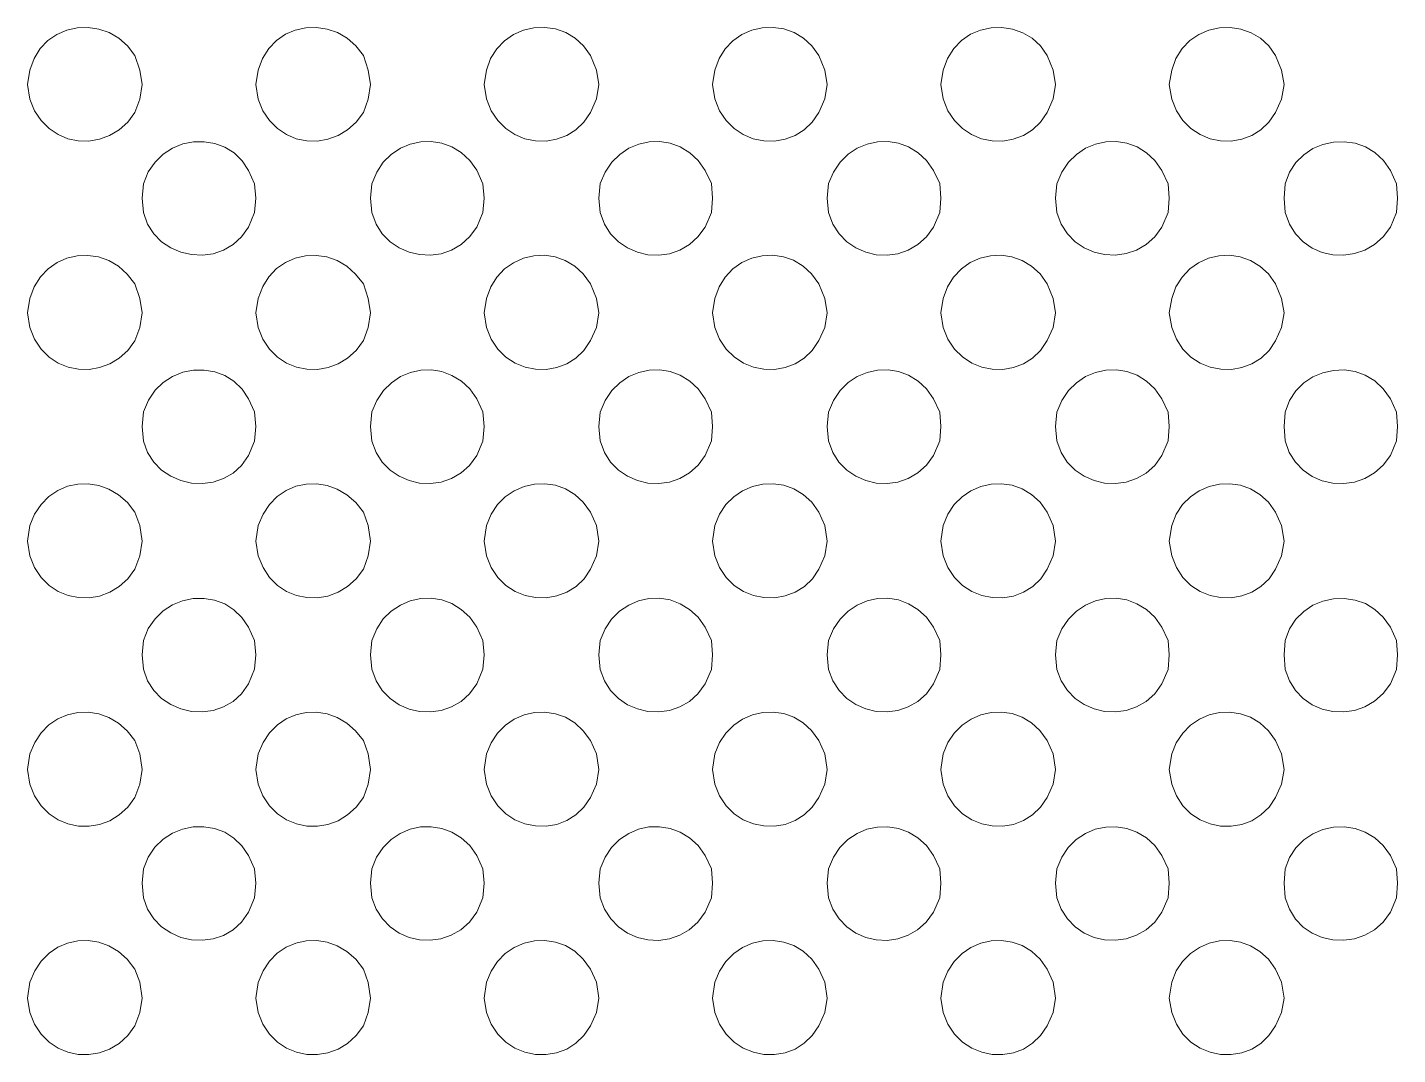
# Model space of a CAD drawing. Extents: x 0 to 243, y -13 to 276.
# Drawn here: x 97.68 to 127.41, y 147.08 to 169.37 of the extents above; entities that cross this region are included whole.
import ezdxf

# ---------------------------------------------------------------- set-up
doc = ezdxf.new("R2010")
doc.units = 0
doc.layers.add('GEOMETRY', color=7, linetype='Continuous')

msp = doc.modelspace()

# ---------------------------------------------------------------- linework, layer by layer
at = {"layer": 'GEOMETRY', "lineweight": 13}
for points in [[(100.173, 168.126), (100.121, 168.44), (100.016, 168.755), (99.856, 168.966), (99.668, 169.131), (99.457, 169.253), (99.232, 169.331), (98.999, 169.366), (98.765, 169.357), (98.538, 169.307), (98.323, 169.215), (98.129, 169.082), (97.961, 168.908), (97.828, 168.694), (97.735, 168.44), (97.682, 168.126), (97.735, 167.812), (97.839, 167.557), (97.98, 167.343), (98.152, 167.171), (98.348, 167.04), (98.562, 166.951), (98.787, 166.904), (99.018, 166.9), (99.246, 166.938), (99.467, 167.019), (99.673, 167.144), (99.859, 167.311), (100.016, 167.522), (100.121, 167.812), (100.173, 168.126)], [(105.128, 168.126), (105.076, 168.44), (104.971, 168.755), (104.809, 168.966), (104.62, 169.132), (104.409, 169.253), (104.185, 169.331), (103.953, 169.366), (103.72, 169.358), (103.494, 169.308), (103.28, 169.216), (103.086, 169.082), (102.918, 168.908), (102.784, 168.694), (102.69, 168.44), (102.638, 168.126), (102.69, 167.812), (102.794, 167.557), (102.935, 167.343), (103.107, 167.171), (103.303, 167.04), (103.517, 166.951), (103.743, 166.904), (103.973, 166.9), (104.201, 166.938), (104.422, 167.02), (104.628, 167.144), (104.813, 167.311), (104.971, 167.522), (105.076, 167.812), (105.128, 168.126)], [(110.083, 168.126), (110.031, 168.441), (109.899, 168.755), (109.749, 168.968), (109.568, 169.135), (109.362, 169.257), (109.139, 169.333), (108.907, 169.366), (108.672, 169.356), (108.444, 169.304), (108.228, 169.21), (108.032, 169.077), (107.865, 168.903), (107.733, 168.691), (107.645, 168.441), (107.593, 168.126), (107.645, 167.813), (107.746, 167.558), (107.887, 167.344), (108.061, 167.171), (108.26, 167.04), (108.477, 166.952), (108.705, 166.905), (108.937, 166.901), (109.165, 166.939), (109.383, 167.02), (109.583, 167.145), (109.757, 167.312), (109.899, 167.523), (110.031, 167.813), (110.083, 168.126)], [(115.038, 168.126), (114.985, 168.441), (114.853, 168.755), (114.704, 168.968), (114.523, 169.135), (114.317, 169.256), (114.094, 169.333), (113.861, 169.366), (113.627, 169.356), (113.398, 169.304), (113.182, 169.211), (112.987, 169.077), (112.82, 168.903), (112.688, 168.691), (112.6, 168.441), (112.547, 168.126), (112.6, 167.813), (112.701, 167.558), (112.842, 167.344), (113.015, 167.171), (113.214, 167.041), (113.432, 166.952), (113.66, 166.905), (113.892, 166.901), (114.12, 166.939), (114.338, 167.02), (114.537, 167.144), (114.711, 167.312), (114.853, 167.523), (114.985, 167.813), (115.038, 168.126)], [(119.992, 168.126), (119.939, 168.441), (119.808, 168.755), (119.662, 168.965), (119.483, 169.131), (119.28, 169.252), (119.058, 169.33), (118.827, 169.365), (118.593, 169.358), (118.364, 169.308), (118.147, 169.216), (117.95, 169.083), (117.781, 168.909), (117.646, 168.695), (117.554, 168.441), (117.502, 168.126), (117.554, 167.813), (117.656, 167.558), (117.797, 167.344), (117.97, 167.171), (118.169, 167.041), (118.386, 166.952), (118.614, 166.905), (118.845, 166.901), (119.073, 166.939), (119.291, 167.02), (119.49, 167.144), (119.665, 167.312), (119.808, 167.523), (119.939, 167.813), (119.992, 168.126)], [(124.947, 168.126), (124.893, 168.44), (124.763, 168.755), (124.617, 168.965), (124.438, 169.131), (124.234, 169.252), (124.013, 169.33), (123.781, 169.365), (123.547, 169.357), (123.318, 169.307), (123.101, 169.215), (122.905, 169.082), (122.735, 168.908), (122.601, 168.694), (122.509, 168.44), (122.456, 168.126), (122.509, 167.812), (122.611, 167.557), (122.752, 167.343), (122.925, 167.171), (123.124, 167.04), (123.341, 166.951), (123.569, 166.904), (123.8, 166.9), (124.028, 166.938), (124.246, 167.019), (124.445, 167.144), (124.62, 167.311), (124.763, 167.522), (124.893, 167.812), (124.947, 168.126)], [(102.637, 165.662), (102.612, 165.976), (102.48, 166.265), (102.339, 166.475), (102.165, 166.642), (101.965, 166.767), (101.747, 166.848), (101.517, 166.887), (101.283, 166.883), (101.052, 166.837), (100.832, 166.749), (100.629, 166.619), (100.451, 166.446), (100.306, 166.232), (100.199, 165.976), (100.173, 165.662), (100.199, 165.347), (100.29, 165.1), (100.424, 164.889), (100.594, 164.717), (100.792, 164.583), (101.01, 164.489), (101.242, 164.436), (101.479, 164.425), (101.714, 164.457), (101.939, 164.533), (102.147, 164.653), (102.33, 164.82), (102.48, 165.033), (102.612, 165.347), (102.637, 165.662)], [(107.592, 165.662), (107.566, 165.976), (107.435, 166.266), (107.28, 166.48), (107.097, 166.649), (106.893, 166.773), (106.674, 166.853), (106.446, 166.889), (106.216, 166.883), (105.99, 166.834), (105.775, 166.744), (105.578, 166.612), (105.404, 166.44), (105.261, 166.228), (105.154, 165.976), (105.128, 165.662), (105.154, 165.348), (105.248, 165.1), (105.382, 164.889), (105.551, 164.716), (105.746, 164.582), (105.962, 164.489), (106.191, 164.436), (106.425, 164.425), (106.658, 164.457), (106.882, 164.533), (107.091, 164.654), (107.278, 164.82), (107.435, 165.033), (107.566, 165.348), (107.592, 165.662)], [(112.547, 165.661), (112.522, 165.977), (112.39, 166.265), (112.235, 166.479), (112.052, 166.648), (111.847, 166.772), (111.628, 166.852), (111.401, 166.889), (111.171, 166.883), (110.945, 166.834), (110.731, 166.744), (110.533, 166.612), (110.359, 166.441), (110.216, 166.229), (110.109, 165.977), (110.083, 165.661), (110.109, 165.347), (110.202, 165.099), (110.337, 164.888), (110.505, 164.715), (110.701, 164.582), (110.916, 164.488), (111.145, 164.435), (111.379, 164.425), (111.612, 164.457), (111.837, 164.533), (112.046, 164.653), (112.232, 164.82), (112.39, 165.032), (112.522, 165.347), (112.547, 165.661)], [(117.502, 165.662), (117.476, 165.977), (117.345, 166.265), (117.189, 166.479), (117.006, 166.648), (116.802, 166.772), (116.583, 166.852), (116.356, 166.889), (116.126, 166.883), (115.901, 166.835), (115.686, 166.744), (115.488, 166.613), (115.314, 166.441), (115.17, 166.229), (115.063, 165.977), (115.038, 165.662), (115.063, 165.347), (115.157, 165.099), (115.292, 164.888), (115.46, 164.715), (115.656, 164.581), (115.872, 164.488), (116.1, 164.435), (116.334, 164.425), (116.567, 164.457), (116.791, 164.533), (117.001, 164.653), (117.187, 164.82), (117.345, 165.032), (117.476, 165.347), (117.502, 165.662)], [(122.456, 165.662), (122.431, 165.975), (122.299, 166.265), (122.144, 166.48), (121.962, 166.648), (121.757, 166.772), (121.538, 166.852), (121.31, 166.889), (121.079, 166.882), (120.854, 166.834), (120.639, 166.743), (120.441, 166.611), (120.267, 166.439), (120.124, 166.227), (120.018, 165.975), (119.992, 165.662), (120.018, 165.347), (120.111, 165.099), (120.246, 164.889), (120.414, 164.716), (120.61, 164.582), (120.826, 164.489), (121.055, 164.436), (121.289, 164.426), (121.522, 164.458), (121.747, 164.534), (121.956, 164.654), (122.142, 164.821), (122.299, 165.033), (122.431, 165.347), (122.456, 165.662)], [(127.411, 165.662), (127.385, 165.975), (127.254, 166.265), (127.102, 166.481), (126.919, 166.65), (126.712, 166.773), (126.489, 166.852), (126.255, 166.887), (126.02, 166.878), (125.79, 166.828), (125.572, 166.736), (125.374, 166.604), (125.203, 166.433), (125.067, 166.223), (124.973, 165.975), (124.947, 165.662), (124.973, 165.347), (125.062, 165.097), (125.194, 164.885), (125.362, 164.712), (125.558, 164.579), (125.775, 164.486), (126.005, 164.435), (126.242, 164.425), (126.476, 164.458), (126.702, 164.535), (126.912, 164.656), (127.099, 164.822), (127.254, 165.033), (127.385, 165.347), (127.411, 165.662)], [(100.173, 163.171), (100.121, 163.485), (100.016, 163.802), (99.85, 164.016), (99.659, 164.184), (99.448, 164.307), (99.224, 164.386), (98.993, 164.42), (98.763, 164.412), (98.538, 164.36), (98.327, 164.267), (98.134, 164.132), (97.967, 163.957), (97.832, 163.741), (97.735, 163.485), (97.682, 163.171), (97.735, 162.857), (97.839, 162.602), (97.981, 162.388), (98.153, 162.215), (98.35, 162.085), (98.565, 161.996), (98.79, 161.95), (99.021, 161.946), (99.25, 161.985), (99.471, 162.066), (99.676, 162.191), (99.86, 162.358), (100.016, 162.569), (100.121, 162.857), (100.173, 163.171)], [(105.128, 163.171), (105.076, 163.486), (104.971, 163.802), (104.804, 164.016), (104.613, 164.184), (104.402, 164.307), (104.178, 164.386), (103.948, 164.421), (103.718, 164.412), (103.494, 164.361), (103.282, 164.268), (103.09, 164.133), (102.922, 163.957), (102.787, 163.742), (102.69, 163.486), (102.638, 163.171), (102.69, 162.857), (102.794, 162.601), (102.936, 162.387), (103.108, 162.215), (103.305, 162.084), (103.52, 161.996), (103.746, 161.95), (103.976, 161.946), (104.205, 161.985), (104.425, 162.067), (104.631, 162.191), (104.815, 162.359), (104.971, 162.57), (105.076, 162.857), (105.128, 163.171)], [(110.083, 163.171), (110.031, 163.486), (109.899, 163.802), (109.744, 164.019), (109.56, 164.189), (109.353, 164.312), (109.131, 164.389), (108.9, 164.422), (108.669, 164.411), (108.443, 164.357), (108.229, 164.262), (108.036, 164.126), (107.869, 163.951), (107.737, 163.737), (107.645, 163.486), (107.593, 163.171), (107.645, 162.858), (107.747, 162.602), (107.888, 162.388), (108.062, 162.215), (108.262, 162.084), (108.48, 161.996), (108.708, 161.95), (108.94, 161.946), (109.168, 161.985), (109.385, 162.066), (109.584, 162.191), (109.758, 162.359), (109.899, 162.57), (110.031, 162.858), (110.083, 163.171)], [(115.038, 163.171), (114.985, 163.486), (114.853, 163.802), (114.698, 164.02), (114.514, 164.189), (114.307, 164.313), (114.085, 164.39), (113.855, 164.422), (113.623, 164.411), (113.397, 164.358), (113.184, 164.263), (112.991, 164.127), (112.824, 163.951), (112.691, 163.738), (112.6, 163.486), (112.547, 163.171), (112.6, 162.858), (112.701, 162.602), (112.843, 162.388), (113.017, 162.216), (113.216, 162.085), (113.434, 161.996), (113.662, 161.95), (113.894, 161.946), (114.122, 161.985), (114.34, 162.066), (114.539, 162.191), (114.712, 162.359), (114.853, 162.57), (114.985, 162.858), (115.038, 163.171)], [(119.992, 163.171), (119.939, 163.486), (119.808, 163.8), (119.653, 164.018), (119.469, 164.189), (119.263, 164.312), (119.041, 164.39), (118.81, 164.422), (118.579, 164.412), (118.353, 164.358), (118.14, 164.263), (117.946, 164.127), (117.779, 163.951), (117.646, 163.738), (117.554, 163.486), (117.502, 163.171), (117.554, 162.858), (117.656, 162.602), (117.798, 162.388), (117.972, 162.216), (118.171, 162.085), (118.388, 161.996), (118.616, 161.95), (118.848, 161.946), (119.076, 161.985), (119.293, 162.066), (119.492, 162.191), (119.666, 162.359), (119.808, 162.57), (119.939, 162.858), (119.992, 163.171)], [(124.947, 163.171), (124.893, 163.485), (124.763, 163.802), (124.607, 164.019), (124.423, 164.189), (124.216, 164.312), (123.994, 164.389), (123.764, 164.422), (123.532, 164.411), (123.307, 164.357), (123.094, 164.262), (122.9, 164.126), (122.734, 163.95), (122.601, 163.737), (122.509, 163.485), (122.456, 163.171), (122.509, 162.857), (122.611, 162.601), (122.753, 162.387), (122.927, 162.215), (123.127, 162.084), (123.344, 161.996), (123.573, 161.95), (123.804, 161.946), (124.033, 161.985), (124.25, 162.066), (124.449, 162.191), (124.622, 162.358), (124.763, 162.569), (124.893, 162.857), (124.947, 163.171)], [(102.637, 160.708), (102.612, 161.023), (102.48, 161.311), (102.339, 161.521), (102.164, 161.689), (101.964, 161.813), (101.746, 161.894), (101.517, 161.933), (101.283, 161.929), (101.053, 161.883), (100.833, 161.795), (100.63, 161.665), (100.453, 161.493), (100.307, 161.279), (100.199, 161.023), (100.173, 160.708), (100.199, 160.393), (100.29, 160.145), (100.425, 159.935), (100.595, 159.762), (100.793, 159.628), (101.011, 159.534), (101.242, 159.481), (101.479, 159.469), (101.714, 159.501), (101.939, 159.577), (102.147, 159.698), (102.33, 159.865), (102.48, 160.078), (102.612, 160.393), (102.637, 160.708)], [(107.592, 160.708), (107.566, 161.023), (107.435, 161.311), (107.28, 161.525), (107.098, 161.693), (106.894, 161.817), (106.674, 161.898), (106.447, 161.934), (106.217, 161.928), (105.991, 161.88), (105.776, 161.79), (105.579, 161.658), (105.405, 161.487), (105.261, 161.275), (105.154, 161.023), (105.128, 160.708), (105.154, 160.393), (105.248, 160.145), (105.382, 159.934), (105.551, 159.761), (105.747, 159.627), (105.962, 159.533), (106.191, 159.481), (106.425, 159.47), (106.658, 159.502), (106.882, 159.578), (107.091, 159.699), (107.278, 159.865), (107.435, 160.078), (107.566, 160.393), (107.592, 160.708)], [(112.547, 160.708), (112.522, 161.022), (112.39, 161.31), (112.235, 161.525), (112.052, 161.694), (111.847, 161.819), (111.628, 161.899), (111.401, 161.935), (111.171, 161.929), (110.945, 161.88), (110.731, 161.79), (110.533, 161.658), (110.359, 161.486), (110.216, 161.274), (110.109, 161.022), (110.083, 160.708), (110.109, 160.394), (110.202, 160.145), (110.337, 159.934), (110.506, 159.761), (110.701, 159.627), (110.917, 159.533), (111.146, 159.48), (111.38, 159.469), (111.613, 159.502), (111.837, 159.578), (112.046, 159.699), (112.233, 159.866), (112.39, 160.079), (112.522, 160.394), (112.547, 160.708)], [(117.502, 160.708), (117.476, 161.022), (117.345, 161.31), (117.189, 161.525), (117.006, 161.694), (116.802, 161.819), (116.583, 161.899), (116.355, 161.936), (116.126, 161.929), (115.901, 161.881), (115.686, 161.79), (115.489, 161.659), (115.315, 161.486), (115.171, 161.274), (115.063, 161.022), (115.038, 160.708), (115.063, 160.394), (115.156, 160.145), (115.291, 159.934), (115.46, 159.761), (115.656, 159.627), (115.872, 159.533), (116.1, 159.48), (116.334, 159.47), (116.567, 159.502), (116.792, 159.578), (117.001, 159.699), (117.187, 159.866), (117.345, 160.08), (117.476, 160.394), (117.502, 160.708)], [(122.456, 160.708), (122.431, 161.022), (122.299, 161.31), (122.144, 161.525), (121.962, 161.694), (121.758, 161.819), (121.538, 161.899), (121.311, 161.935), (121.081, 161.929), (120.855, 161.88), (120.64, 161.79), (120.442, 161.658), (120.268, 161.486), (120.125, 161.274), (120.018, 161.022), (119.992, 160.708), (120.018, 160.394), (120.111, 160.146), (120.245, 159.935), (120.413, 159.761), (120.609, 159.627), (120.825, 159.534), (121.054, 159.481), (121.288, 159.47), (121.521, 159.502), (121.746, 159.578), (121.955, 159.698), (122.142, 159.865), (122.299, 160.078), (122.431, 160.394), (122.456, 160.708)], [(127.411, 160.708), (127.385, 161.022), (127.254, 161.31), (127.101, 161.526), (126.917, 161.696), (126.71, 161.82), (126.487, 161.899), (126.255, 161.934), (126.02, 161.926), (125.791, 161.875), (125.574, 161.784), (125.377, 161.652), (125.206, 161.48), (125.069, 161.27), (124.973, 161.022), (124.947, 160.708), (124.973, 160.394), (125.061, 160.144), (125.193, 159.932), (125.361, 159.758), (125.557, 159.625), (125.774, 159.532), (126.004, 159.48), (126.241, 159.47), (126.476, 159.503), (126.702, 159.58), (126.912, 159.701), (127.099, 159.866), (127.254, 160.078), (127.385, 160.394), (127.411, 160.708)], [(100.173, 158.218), (100.121, 158.558), (100.016, 158.847), (99.851, 159.059), (99.661, 159.226), (99.452, 159.349), (99.231, 159.429), (99.004, 159.465), (98.776, 159.458), (98.554, 159.41), (98.343, 159.32), (98.15, 159.19), (97.98, 159.019), (97.84, 158.808), (97.735, 158.558), (97.682, 158.218), (97.735, 157.902), (97.84, 157.647), (97.981, 157.433), (98.153, 157.26), (98.35, 157.13), (98.564, 157.041), (98.789, 156.995), (99.019, 156.991), (99.248, 157.029), (99.468, 157.111), (99.674, 157.236), (99.859, 157.404), (100.016, 157.615), (100.121, 157.902), (100.173, 158.218)], [(105.128, 158.218), (105.076, 158.558), (104.971, 158.847), (104.805, 159.059), (104.615, 159.227), (104.406, 159.35), (104.186, 159.429), (103.959, 159.465), (103.731, 159.458), (103.509, 159.41), (103.299, 159.32), (103.105, 159.189), (102.935, 159.018), (102.795, 158.808), (102.69, 158.558), (102.638, 158.218), (102.69, 157.903), (102.795, 157.647), (102.937, 157.433), (103.109, 157.261), (103.306, 157.13), (103.52, 157.041), (103.745, 156.995), (103.975, 156.991), (104.203, 157.029), (104.423, 157.111), (104.629, 157.236), (104.813, 157.404), (104.971, 157.615), (105.076, 157.903), (105.128, 158.218)], [(110.083, 158.218), (110.031, 158.558), (109.899, 158.847), (109.744, 159.063), (109.562, 159.232), (109.358, 159.355), (109.138, 159.433), (108.911, 159.466), (108.682, 159.457), (108.458, 159.406), (108.245, 159.314), (108.051, 159.183), (107.882, 159.012), (107.744, 158.803), (107.645, 158.558), (107.593, 158.218), (107.645, 157.903), (107.746, 157.647), (107.888, 157.432), (108.063, 157.26), (108.262, 157.129), (108.48, 157.041), (108.709, 156.995), (108.941, 156.992), (109.17, 157.031), (109.387, 157.112), (109.586, 157.237), (109.759, 157.404), (109.899, 157.615), (110.031, 157.903), (110.083, 158.218)], [(115.038, 158.218), (114.985, 158.559), (114.853, 158.847), (114.699, 159.063), (114.516, 159.231), (114.312, 159.354), (114.093, 159.432), (113.865, 159.466), (113.636, 159.457), (113.412, 159.407), (113.2, 159.315), (113.006, 159.183), (112.836, 159.013), (112.699, 158.804), (112.6, 158.559), (112.547, 158.218), (112.6, 157.903), (112.701, 157.647), (112.843, 157.433), (113.017, 157.26), (113.217, 157.13), (113.435, 157.042), (113.663, 156.995), (113.896, 156.992), (114.124, 157.031), (114.341, 157.112), (114.54, 157.237), (114.713, 157.404), (114.853, 157.615), (114.985, 157.903), (115.038, 158.218)], [(119.992, 158.219), (119.939, 158.559), (119.808, 158.848), (119.653, 159.064), (119.47, 159.233), (119.266, 159.356), (119.047, 159.434), (118.819, 159.467), (118.591, 159.458), (118.367, 159.407), (118.155, 159.315), (117.961, 159.184), (117.791, 159.013), (117.654, 158.804), (117.554, 158.559), (117.502, 158.219), (117.554, 157.903), (117.656, 157.647), (117.798, 157.433), (117.972, 157.26), (118.172, 157.13), (118.389, 157.041), (118.618, 156.995), (118.849, 156.991), (119.078, 157.03), (119.295, 157.112), (119.494, 157.237), (119.667, 157.404), (119.808, 157.615), (119.939, 157.903), (119.992, 158.219)], [(124.947, 158.218), (124.893, 158.558), (124.763, 158.847), (124.608, 159.063), (124.425, 159.232), (124.221, 159.355), (124.002, 159.433), (123.774, 159.466), (123.546, 159.457), (123.322, 159.406), (123.109, 159.314), (122.916, 159.183), (122.746, 159.012), (122.609, 158.803), (122.509, 158.558), (122.456, 158.218), (122.509, 157.902), (122.611, 157.647), (122.753, 157.433), (122.927, 157.261), (123.126, 157.131), (123.343, 157.042), (123.571, 156.996), (123.803, 156.992), (124.031, 157.031), (124.248, 157.112), (124.447, 157.236), (124.621, 157.403), (124.763, 157.614), (124.893, 157.902), (124.947, 158.218)], [(102.637, 155.753), (102.612, 156.068), (102.48, 156.357), (102.338, 156.567), (102.164, 156.734), (101.963, 156.858), (101.745, 156.94), (101.515, 156.978), (101.281, 156.974), (101.051, 156.928), (100.831, 156.84), (100.629, 156.709), (100.451, 156.537), (100.306, 156.323), (100.199, 156.068), (100.173, 155.753), (100.199, 155.44), (100.29, 155.192), (100.424, 154.981), (100.594, 154.808), (100.792, 154.674), (101.01, 154.579), (101.242, 154.526), (101.478, 154.515), (101.713, 154.547), (101.938, 154.623), (102.146, 154.743), (102.329, 154.91), (102.48, 155.124), (102.612, 155.44), (102.637, 155.753)], [(107.592, 155.753), (107.566, 156.068), (107.435, 156.357), (107.279, 156.572), (107.096, 156.741), (106.892, 156.865), (106.672, 156.945), (106.444, 156.981), (106.215, 156.975), (105.989, 156.926), (105.775, 156.835), (105.578, 156.704), (105.404, 156.532), (105.261, 156.32), (105.154, 156.068), (105.128, 155.753), (105.154, 155.44), (105.248, 155.191), (105.382, 154.98), (105.55, 154.806), (105.746, 154.672), (105.962, 154.578), (106.19, 154.525), (106.425, 154.515), (106.658, 154.547), (106.882, 154.623), (107.091, 154.744), (107.278, 154.911), (107.435, 155.124), (107.566, 155.44), (107.592, 155.753)], [(112.547, 155.753), (112.522, 156.067), (112.39, 156.357), (112.234, 156.572), (112.05, 156.74), (111.845, 156.864), (111.626, 156.944), (111.398, 156.98), (111.168, 156.974), (110.943, 156.925), (110.729, 156.834), (110.532, 156.702), (110.358, 156.53), (110.215, 156.318), (110.109, 156.067), (110.083, 155.753), (110.109, 155.439), (110.202, 155.19), (110.337, 154.979), (110.505, 154.806), (110.701, 154.672), (110.916, 154.579), (111.144, 154.526), (111.379, 154.516), (111.611, 154.548), (111.836, 154.624), (112.045, 154.745), (112.232, 154.911), (112.39, 155.124), (112.522, 155.439), (112.547, 155.753)], [(117.502, 155.753), (117.476, 156.067), (117.345, 156.357), (117.188, 156.571), (117.005, 156.74), (116.8, 156.864), (116.581, 156.944), (116.353, 156.98), (116.124, 156.973), (115.899, 156.925), (115.684, 156.834), (115.487, 156.702), (115.313, 156.53), (115.17, 156.318), (115.063, 156.067), (115.038, 155.753), (115.063, 155.439), (115.157, 155.191), (115.292, 154.979), (115.46, 154.806), (115.656, 154.673), (115.871, 154.579), (116.099, 154.526), (116.333, 154.516), (116.566, 154.548), (116.79, 154.624), (117, 154.745), (117.187, 154.911), (117.345, 155.124), (117.476, 155.439), (117.502, 155.753)], [(122.456, 155.753), (122.431, 156.067), (122.299, 156.357), (122.143, 156.572), (121.96, 156.74), (121.756, 156.864), (121.536, 156.944), (121.308, 156.98), (121.078, 156.974), (120.853, 156.925), (120.638, 156.834), (120.441, 156.702), (120.267, 156.53), (120.124, 156.318), (120.018, 156.067), (119.992, 155.753), (120.018, 155.439), (120.111, 155.191), (120.246, 154.98), (120.414, 154.807), (120.61, 154.673), (120.826, 154.579), (121.054, 154.526), (121.288, 154.516), (121.521, 154.548), (121.746, 154.624), (121.955, 154.745), (122.142, 154.911), (122.299, 155.124), (122.431, 155.439), (122.456, 155.753)], [(127.411, 155.753), (127.385, 156.068), (127.254, 156.357), (127.101, 156.572), (126.918, 156.741), (126.711, 156.865), (126.487, 156.943), (126.255, 156.978), (126.02, 156.97), (125.79, 156.92), (125.573, 156.829), (125.376, 156.697), (125.205, 156.526), (125.068, 156.316), (124.973, 156.068), (124.947, 155.753), (124.973, 155.439), (125.062, 155.189), (125.194, 154.977), (125.362, 154.804), (125.558, 154.671), (125.775, 154.578), (126.005, 154.526), (126.241, 154.516), (126.476, 154.549), (126.702, 154.626), (126.912, 154.747), (127.099, 154.913), (127.254, 155.124), (127.385, 155.439), (127.411, 155.753)], [(100.173, 153.263), (100.121, 153.603), (100.016, 153.892), (99.85, 154.104), (99.659, 154.272), (99.45, 154.395), (99.23, 154.474), (99.003, 154.51), (98.775, 154.504), (98.554, 154.455), (98.344, 154.365), (98.151, 154.235), (97.981, 154.064), (97.841, 153.853), (97.735, 153.603), (97.682, 153.263), (97.735, 152.95), (97.839, 152.694), (97.98, 152.48), (98.153, 152.307), (98.349, 152.176), (98.563, 152.087), (98.789, 152.04), (99.019, 152.036), (99.248, 152.075), (99.468, 152.156), (99.674, 152.281), (99.859, 152.448), (100.016, 152.66), (100.121, 152.95), (100.173, 153.263)], [(105.128, 153.263), (105.076, 153.603), (104.971, 153.892), (104.804, 154.104), (104.613, 154.272), (104.405, 154.395), (104.184, 154.474), (103.958, 154.51), (103.731, 154.504), (103.509, 154.455), (103.299, 154.365), (103.107, 154.234), (102.937, 154.063), (102.796, 153.853), (102.69, 153.603), (102.638, 153.263), (102.69, 152.95), (102.794, 152.694), (102.935, 152.48), (103.108, 152.307), (103.304, 152.176), (103.518, 152.087), (103.744, 152.04), (103.974, 152.036), (104.203, 152.075), (104.423, 152.156), (104.629, 152.281), (104.814, 152.448), (104.971, 152.66), (105.076, 152.95), (105.128, 153.263)], [(110.083, 153.263), (110.031, 153.603), (109.899, 153.892), (109.743, 154.108), (109.56, 154.277), (109.356, 154.4), (109.137, 154.477), (108.91, 154.511), (108.682, 154.502), (108.458, 154.451), (108.246, 154.359), (108.052, 154.228), (107.883, 154.057), (107.745, 153.848), (107.645, 153.603), (107.593, 153.263), (107.645, 152.95), (107.746, 152.694), (107.887, 152.479), (108.061, 152.307), (108.261, 152.176), (108.478, 152.087), (108.706, 152.041), (108.938, 152.037), (109.167, 152.075), (109.384, 152.157), (109.584, 152.281), (109.757, 152.449), (109.899, 152.66), (110.031, 152.95), (110.083, 153.263)], [(115.038, 153.263), (114.985, 153.604), (114.853, 153.893), (114.698, 154.109), (114.515, 154.278), (114.311, 154.401), (114.092, 154.478), (113.865, 154.512), (113.636, 154.503), (113.413, 154.452), (113.201, 154.36), (113.007, 154.229), (112.838, 154.058), (112.7, 153.849), (112.6, 153.604), (112.547, 153.263), (112.6, 152.95), (112.701, 152.694), (112.842, 152.48), (113.016, 152.307), (113.215, 152.176), (113.433, 152.088), (113.661, 152.041), (113.893, 152.037), (114.122, 152.076), (114.339, 152.157), (114.538, 152.281), (114.712, 152.449), (114.853, 152.66), (114.985, 152.95), (115.038, 153.263)], [(119.992, 153.264), (119.939, 153.604), (119.808, 153.893), (119.652, 154.109), (119.469, 154.278), (119.264, 154.401), (119.046, 154.478), (118.819, 154.512), (118.591, 154.503), (118.367, 154.452), (118.156, 154.36), (117.962, 154.229), (117.793, 154.058), (117.655, 153.849), (117.554, 153.604), (117.502, 153.264), (117.554, 152.95), (117.656, 152.694), (117.797, 152.48), (117.971, 152.307), (118.17, 152.176), (118.387, 152.088), (118.615, 152.041), (118.847, 152.037), (119.075, 152.075), (119.292, 152.157), (119.492, 152.281), (119.666, 152.449), (119.808, 152.66), (119.939, 152.95), (119.992, 153.264)], [(124.947, 153.263), (124.893, 153.603), (124.763, 153.892), (124.607, 154.108), (124.424, 154.277), (124.219, 154.4), (124.001, 154.477), (123.774, 154.511), (123.546, 154.502), (123.322, 154.451), (123.111, 154.359), (122.917, 154.228), (122.748, 154.057), (122.61, 153.848), (122.509, 153.603), (122.456, 153.263), (122.509, 152.949), (122.611, 152.693), (122.752, 152.479), (122.926, 152.306), (123.125, 152.175), (123.342, 152.087), (123.57, 152.04), (123.802, 152.036), (124.03, 152.074), (124.247, 152.156), (124.446, 152.28), (124.621, 152.448), (124.763, 152.659), (124.893, 152.949), (124.947, 153.263)], [(102.637, 150.798), (102.612, 151.111), (102.48, 151.402), (102.338, 151.612), (102.163, 151.78), (101.963, 151.904), (101.744, 151.985), (101.514, 152.023), (101.28, 152.019), (101.05, 151.973), (100.83, 151.884), (100.627, 151.754), (100.45, 151.581), (100.305, 151.367), (100.199, 151.111), (100.173, 150.798), (100.199, 150.485), (100.29, 150.237), (100.424, 150.027), (100.594, 149.854), (100.792, 149.72), (101.01, 149.625), (101.241, 149.572), (101.478, 149.561), (101.713, 149.593), (101.938, 149.668), (102.146, 149.789), (102.329, 149.955), (102.48, 150.169), (102.612, 150.485), (102.637, 150.798)], [(107.592, 150.798), (107.566, 151.111), (107.435, 151.402), (107.279, 151.617), (107.096, 151.786), (106.891, 151.91), (106.672, 151.99), (106.444, 152.026), (106.214, 152.019), (105.988, 151.97), (105.773, 151.879), (105.576, 151.747), (105.403, 151.575), (105.26, 151.363), (105.154, 151.111), (105.128, 150.798), (105.154, 150.485), (105.249, 150.236), (105.384, 150.025), (105.552, 149.852), (105.748, 149.718), (105.963, 149.625), (106.19, 149.572), (106.424, 149.561), (106.656, 149.593), (106.88, 149.669), (107.089, 149.79), (107.276, 149.956), (107.435, 150.169), (107.566, 150.485), (107.592, 150.798)], [(112.547, 150.798), (112.522, 151.11), (112.39, 151.402), (112.234, 151.617), (112.05, 151.786), (111.845, 151.91), (111.625, 151.99), (111.397, 152.026), (111.167, 152.019), (110.942, 151.97), (110.728, 151.879), (110.531, 151.747), (110.357, 151.574), (110.215, 151.362), (110.109, 151.11), (110.083, 150.798), (110.109, 150.484), (110.203, 150.235), (110.338, 150.024), (110.507, 149.851), (110.702, 149.717), (110.917, 149.624), (111.145, 149.571), (111.378, 149.56), (111.611, 149.593), (111.835, 149.669), (112.044, 149.789), (112.231, 149.956), (112.39, 150.169), (112.522, 150.484), (112.547, 150.798)], [(117.502, 150.798), (117.476, 151.11), (117.345, 151.402), (117.188, 151.616), (117.005, 151.785), (116.8, 151.909), (116.58, 151.989), (116.352, 152.025), (116.123, 152.018), (115.897, 151.969), (115.683, 151.878), (115.486, 151.746), (115.312, 151.574), (115.169, 151.362), (115.063, 151.11), (115.038, 150.798), (115.063, 150.484), (115.158, 150.235), (115.293, 150.024), (115.462, 149.851), (115.657, 149.717), (115.872, 149.624), (116.099, 149.571), (116.333, 149.56), (116.565, 149.593), (116.789, 149.669), (116.998, 149.789), (117.186, 149.956), (117.345, 150.169), (117.476, 150.484), (117.502, 150.798)], [(122.456, 150.798), (122.431, 151.11), (122.299, 151.402), (122.143, 151.616), (121.96, 151.785), (121.755, 151.909), (121.536, 151.989), (121.307, 152.025), (121.077, 152.018), (120.852, 151.969), (120.637, 151.878), (120.44, 151.746), (120.266, 151.574), (120.124, 151.362), (120.018, 151.11), (119.992, 150.798), (120.018, 150.484), (120.112, 150.236), (120.247, 150.025), (120.415, 149.852), (120.611, 149.718), (120.826, 149.624), (121.054, 149.571), (121.288, 149.561), (121.52, 149.593), (121.745, 149.669), (121.954, 149.79), (122.141, 149.956), (122.299, 150.169), (122.431, 150.484), (122.456, 150.798)], [(127.411, 150.798), (127.385, 151.111), (127.254, 151.402), (127.101, 151.618), (126.918, 151.787), (126.71, 151.91), (126.487, 151.989), (126.254, 152.024), (126.019, 152.016), (125.789, 151.965), (125.572, 151.873), (125.374, 151.741), (125.204, 151.57), (125.068, 151.359), (124.973, 151.111), (124.947, 150.798), (124.973, 150.485), (125.063, 150.235), (125.195, 150.022), (125.363, 149.849), (125.559, 149.716), (125.775, 149.623), (126.005, 149.571), (126.241, 149.561), (126.475, 149.594), (126.701, 149.67), (126.911, 149.791), (127.098, 149.957), (127.254, 150.169), (127.385, 150.485), (127.411, 150.798)], [(100.173, 148.308), (100.121, 148.65), (100.016, 148.937), (99.85, 149.149), (99.66, 149.316), (99.452, 149.439), (99.231, 149.519), (99.004, 149.555), (98.777, 149.549), (98.555, 149.5), (98.345, 149.411), (98.152, 149.28), (97.982, 149.11), (97.841, 148.899), (97.735, 148.65), (97.682, 148.308), (97.735, 147.995), (97.839, 147.74), (97.981, 147.526), (98.152, 147.353), (98.348, 147.222), (98.562, 147.133), (98.787, 147.086), (99.018, 147.082), (99.246, 147.12), (99.467, 147.201), (99.673, 147.325), (99.858, 147.493), (100.016, 147.705), (100.121, 147.995), (100.173, 148.308)], [(105.128, 148.308), (105.076, 148.648), (104.971, 148.937), (104.805, 149.149), (104.615, 149.317), (104.406, 149.44), (104.186, 149.519), (103.959, 149.555), (103.731, 149.548), (103.509, 149.5), (103.299, 149.41), (103.105, 149.279), (102.935, 149.108), (102.795, 148.898), (102.69, 148.648), (102.638, 148.308), (102.69, 147.995), (102.794, 147.739), (102.935, 147.525), (103.107, 147.352), (103.304, 147.221), (103.518, 147.132), (103.743, 147.086), (103.973, 147.081), (104.201, 147.12), (104.422, 147.201), (104.628, 147.325), (104.813, 147.493), (104.971, 147.705), (105.076, 147.995), (105.128, 148.308)], [(110.083, 148.308), (110.031, 148.649), (109.899, 148.938), (109.744, 149.154), (109.562, 149.323), (109.358, 149.445), (109.138, 149.523), (108.911, 149.557), (108.682, 149.548), (108.458, 149.497), (108.245, 149.405), (108.051, 149.273), (107.882, 149.103), (107.744, 148.894), (107.645, 148.649), (107.593, 148.308), (107.645, 147.995), (107.746, 147.739), (107.887, 147.525), (108.061, 147.353), (108.26, 147.222), (108.477, 147.133), (108.705, 147.086), (108.937, 147.082), (109.165, 147.121), (109.383, 147.202), (109.582, 147.326), (109.757, 147.494), (109.899, 147.705), (110.031, 147.995), (110.083, 148.308)], [(115.038, 148.309), (114.985, 148.649), (114.853, 148.938), (114.699, 149.153), (114.516, 149.322), (114.312, 149.445), (114.093, 149.523), (113.865, 149.557), (113.636, 149.548), (113.412, 149.497), (113.2, 149.405), (113.006, 149.273), (112.836, 149.103), (112.699, 148.894), (112.6, 148.649), (112.547, 148.309), (112.6, 147.995), (112.701, 147.739), (112.842, 147.525), (113.016, 147.352), (113.215, 147.221), (113.433, 147.132), (113.661, 147.086), (113.893, 147.082), (114.122, 147.12), (114.339, 147.202), (114.538, 147.326), (114.712, 147.494), (114.853, 147.705), (114.985, 147.995), (115.038, 148.309)], [(119.992, 148.309), (119.939, 148.649), (119.808, 148.938), (119.653, 149.154), (119.47, 149.323), (119.266, 149.445), (119.047, 149.523), (118.82, 149.557), (118.591, 149.548), (118.367, 149.497), (118.155, 149.405), (117.961, 149.273), (117.792, 149.103), (117.654, 148.894), (117.554, 148.649), (117.502, 148.309), (117.554, 147.995), (117.656, 147.739), (117.797, 147.525), (117.971, 147.352), (118.17, 147.221), (118.387, 147.133), (118.615, 147.086), (118.847, 147.082), (119.075, 147.12), (119.292, 147.202), (119.492, 147.326), (119.666, 147.494), (119.808, 147.705), (119.939, 147.995), (119.992, 148.309)], [(124.947, 148.308), (124.893, 148.65), (124.763, 148.937), (124.608, 149.153), (124.425, 149.321), (124.221, 149.444), (124.002, 149.522), (123.775, 149.556), (123.547, 149.547), (123.323, 149.496), (123.111, 149.405), (122.917, 149.273), (122.747, 149.103), (122.609, 148.895), (122.509, 148.65), (122.456, 148.308), (122.509, 147.994), (122.611, 147.739), (122.752, 147.525), (122.925, 147.352), (123.124, 147.222), (123.341, 147.133), (123.568, 147.086), (123.8, 147.081), (124.028, 147.12), (124.245, 147.201), (124.445, 147.325), (124.62, 147.493), (124.763, 147.704), (124.893, 147.994), (124.947, 148.308)]]:
    msp.add_lwpolyline(points, close=True, dxfattribs=at)

doc.saveas('drawing.dxf')
